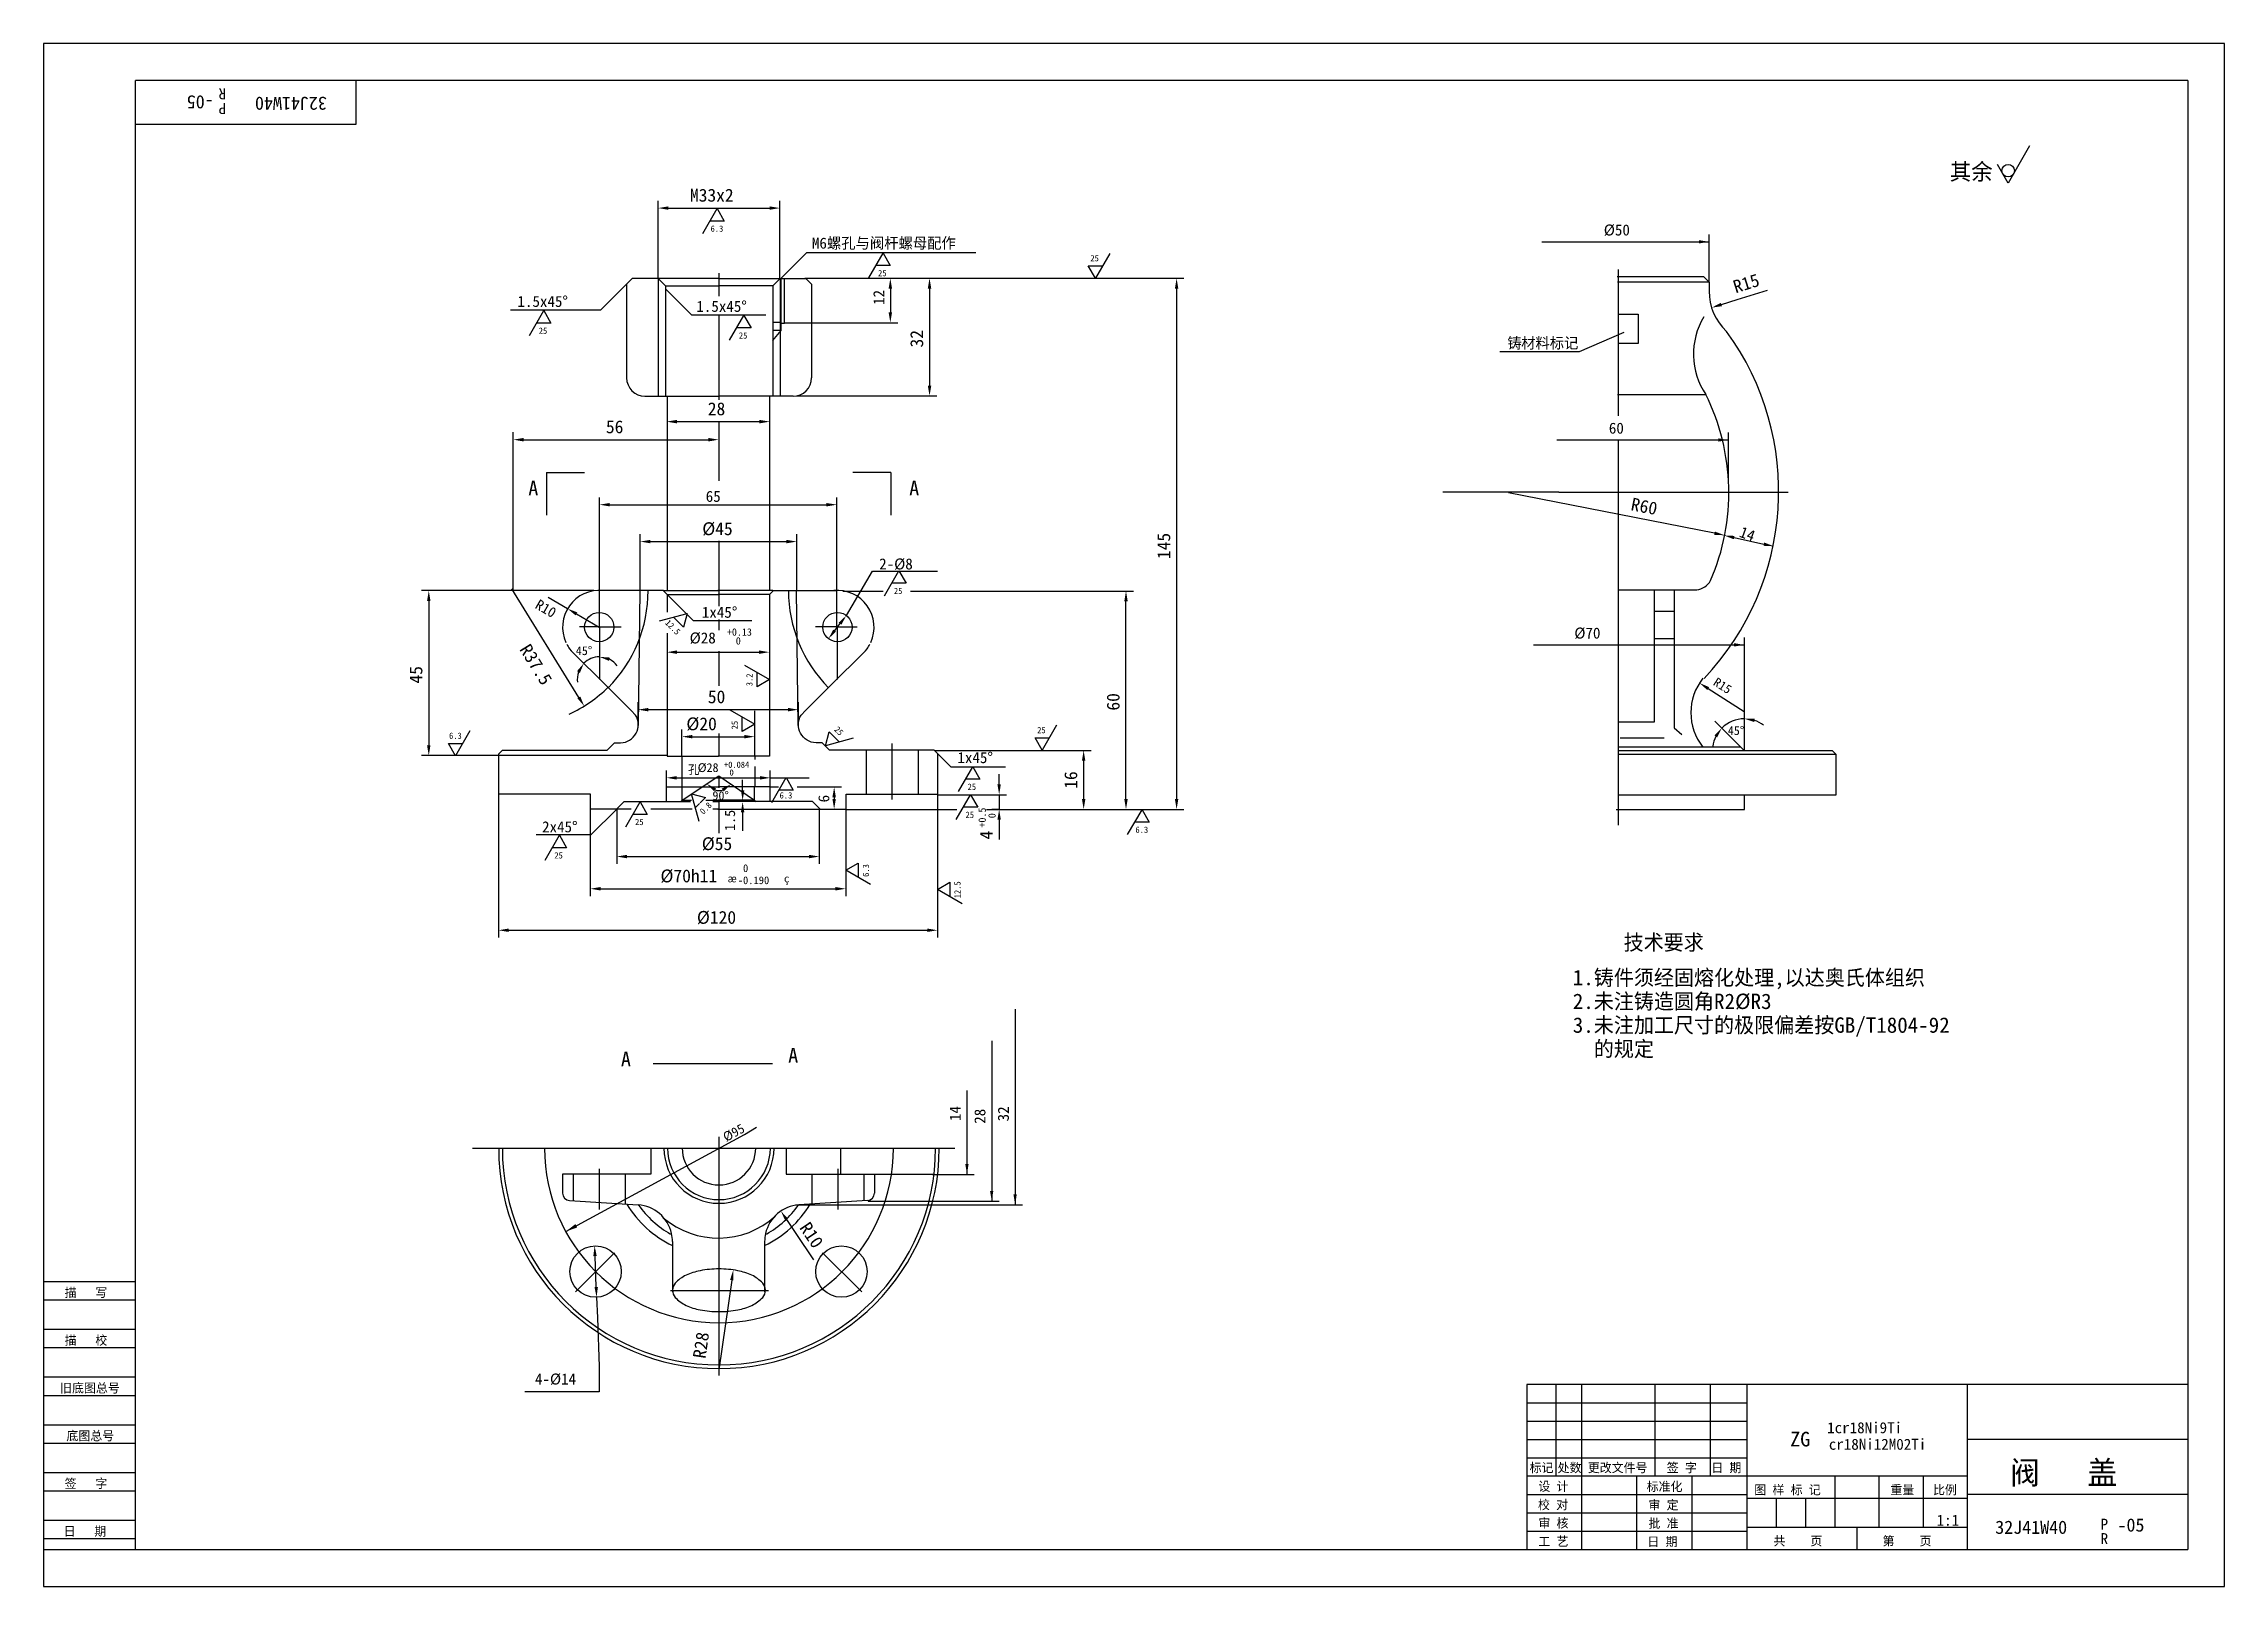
# Model space of a CAD drawing. Header units: metres. Extents: x 0 to 594, y 0 to 420.
import ezdxf

# ---------------------------------------------------------------- set-up
doc = ezdxf.new("R2010")
doc.units = ezdxf.units.M
for name, color, linetype in [('B', 3, 'Continuous'), ('C', 6, 'Continuous'), ('D', 1, 'Continuous'), ('FL', 5, 'Continuous'), ('T', 7, 'Continuous'), ('TL', 4, 'Continuous')]:
    doc.layers.add(name, color=color, linetype=linetype)

# ---------------------------------------------------------------- blocks, each defined once
blk = doc.blocks.new('TUKUN2')
at = {"layer": 'FL'}
for p, q in [((0, 420), (0, 0)), ((594, 420), (0, 420)), ((594, 0), (594, 420)), ((0, 78), (25, 78)), ((0, 70), (25, 70)), ((0, 65), (25, 65)), ((0, 57), (25, 57)), ((412, 30), (412, 55)), ((419, 10), (419, 55)), ((439, 30), (439, 55)), ((454, 30), (454, 55)), ((0, 52), (25, 52)), ((404, 50), (464, 50)), ((0, 44), (25, 44)), ((404, 45), (464, 45)), ((0, 39), (25, 39)), ((404, 40), (464, 40)), ((0, 31), (25, 31)), ((404, 35), (464, 35)), ((449, 10), (449, 30)), ((0, 26), (25, 26)), ((404, 25), (464, 25)), ((0, 18), (25, 18)), ((404, 20), (464, 20)), ((0, 13), (25, 13)), ((404, 15), (464, 15)), ((0, 0), (594, 0))]:
    blk.add_line(p, q, dxfattribs=at)
at = {"layer": 'TL'}
for p, q in [((25, 10), (25, 410)), ((584, 410), (25, 410)), ((85, 410), (85, 398)), ((584, 410), (584, 10)), ((85, 398), (25, 398)), ((0, 83), (25, 83)), ((404, 55), (404, 10)), ((584, 55), (404, 55)), ((464, 10), (464, 55)), ((524, 10), (524, 55)), ((584, 40), (524, 40)), ((524, 30), (404, 30)), ((434, 10), (434, 30)), ((488, 16), (488, 30)), ((500, 16), (500, 30)), ((512, 16), (512, 30)), ((464, 24), (524, 24)), ((472, 16), (472, 24)), ((480, 16), (480, 24)), ((584, 25), (524, 25)), ((524, 16), (464, 16)), ((494, 10), (494, 16)), ((0, 10), (584, 10))]:
    blk.add_line(p, q, dxfattribs=at)
at = {"layer": 'T'}
for s, p in [('描   写', (5.74, 78.76)), ('描   校', (5.74, 65.76)), ('旧底图总号', (4.49, 52.76)), ('底图总号', (6.22, 39.76)), ('标记', (404.75, 31.07)), ('处数', (412.38, 31.07)), ('更改文件号', (420.61, 31.07)), ('签 字', (442.1, 31.07)), ('日 期', (454.23, 31.07)), ('签   字', (5.74, 26.76)), ('校 对', (407.05, 20.99)), ('设 计', (407.14, 25.99)), ('标准化', (436.65, 25.93)), ('审 定', (437.13, 20.93)), ('图 样 标 记', (465.95, 25.04)), ('重量', (503.03, 25.04)), ('比例', (514.64, 25.04)), ('审 核', (407.14, 15.99)), ('批 准', (437.13, 15.93)), ('日   期', (5.45, 13.76)), ('工 艺', (407.14, 10.99)), ('日 期', (436.84, 10.93)), ('共    页', (471.18, 11.13)), ('第    页', (500.9, 11.13))]:
    blk.add_text(s, height=2.5, dxfattribs=at).set_placement(p)

msp = doc.modelspace()

# ---------------------------------------------------------------- linework, layer by layer
at = {"layer": 'B'}
for p, q in [((428.75, 346.38), (434.33, 346.38)), ((434.33, 346.38), (434.33, 338.38)), ((434.33, 338.38), (428.75, 338.38)), ((162.01, 234.36), (162.46, 271.16)), ((205.55, 234.36), (205.1, 271.16)), ((444.31, 265.42), (438.59, 265.42)), ((438.59, 258.06), (444.31, 258.06)), ((144.26, 112.23), (144.26, 105)), ((158.44, 112.23), (158.44, 104.07)), ((209.24, 112.23), (209.24, 104.07)), ((223.41, 112.23), (223.41, 105))]:
    msp.add_line(p, q, dxfattribs=at)
at = {"layer": 'C'}
for p, q in [((183.95, 357.52), (183.95, 351.29)), ((428.87, 358.5), (428.87, 318.63)), ((183.95, 346.17), (183.95, 323.06)), ((183.95, 317.26), (183.95, 300.94)), ((428.87, 312.1), (428.87, 207.24)), ((412.69, 297.89), (381.13, 297.89)), ((412.69, 297.89), (463.45, 297.89)), ((463.45, 297.89), (475.17, 297.89)), ((183.95, 284.66), (183.95, 266.83)), ((183.95, 263.25), (183.95, 260.36)), ((151.39, 261.26), (145.96, 261.26)), ((151.39, 261.26), (151.39, 257.06)), ((151.39, 261.26), (157.34, 261.26)), ((216.16, 261.26), (210.21, 261.26)), ((216.16, 261.26), (216.16, 257.06)), ((216.16, 261.26), (221.59, 261.26)), ((183.95, 254.56), (183.95, 245.13)), ((183.95, 232.17), (183.95, 226.13)), ((231.12, 214.22), (231.12, 229.45)), ((183.95, 220.7), (183.95, 217.43)), ((183.95, 214.07), (183.95, 205.05)), ((116.85, 119.28), (248.18, 119.28)), ((183.95, 122.37), (183.95, 57.39)), ((151.35, 113.68), (151.35, 102.64)), ((216.32, 113.68), (216.32, 102.64)), ((155.49, 90.84), (144.83, 80.18)), ((212.18, 90.84), (222.84, 80.18)), ((170.74, 80.59), (197.44, 80.59))]:
    msp.add_line(p, q, dxfattribs=at)
msp.add_arc((183.95, 119.28), 47.5, 180, 0, dxfattribs=at)
at = {"layer": 'D'}
for p, q in [((540.96, 392.19), (535.11, 382.05)), ((535.11, 382.05), (532.18, 387.12)), ((167.4, 356.13), (167.4, 377.23)), ((170.2, 375.23), (197.73, 375.23)), ((179.54, 368.33), (183.45, 375.09)), ((183.45, 375.09), (185.4, 371.71)), ((200.53, 356.13), (200.53, 377.23)), ((185.4, 371.71), (181.49, 371.71)), ((204.38, 359.57), (207.91, 363.1)), ((207.91, 363.1), (253.9, 363.1)), ((224.76, 356.23), (228.67, 362.99)), ((228.67, 362.99), (230.62, 359.61)), ((290.4, 362.89), (286.5, 356.13)), ((408.06, 366.05), (453.66, 366.05)), ((453.66, 355.08), (453.66, 368.05)), ((200.84, 356.03), (204.38, 359.57)), ((230.62, 359.61), (226.71, 359.61)), ((286.5, 356.13), (284.55, 359.51)), ((284.55, 359.51), (288.45, 359.51)), ((158.8, 354.53), (151.73, 347.46)), ((167.36, 356.04), (167.36, 324.13)), ((169.36, 353.21), (176.43, 346.14)), ((200.59, 356.04), (200.59, 324.13)), ((201.84, 343.92), (201.84, 356.04)), ((207.36, 356.13), (232.63, 356.13)), ((230.63, 353.33), (230.63, 346.82)), ((232.63, 356.13), (243.31, 356.13)), ((241.31, 353.33), (241.31, 326.9)), ((243.31, 356.13), (310.61, 356.13)), ((308.61, 353.33), (308.61, 214.33)), ((461.32, 350.33), (469.52, 352.9)), ((151.73, 347.46), (127.16, 347.46)), ((132.34, 340.55), (136.24, 347.31)), ((136.24, 347.31), (138.2, 343.93)), ((176.43, 346.14), (196.68, 346.14)), ((186.85, 339.25), (190.76, 346.01)), ((190.76, 346.01), (192.71, 342.63)), ((457.01, 348.97), (461.32, 350.33)), ((138.2, 343.93), (134.29, 343.93)), ((192.71, 342.63), (188.8, 342.63)), ((201.89, 344.02), (232.63, 344.02)), ((430.39, 341.35), (418.29, 336.09)), ((418.29, 336.09), (396.63, 336.09)), ((205.17, 324.1), (243.31, 324.1)), ((172.5, 317.09), (194.98, 317.09)), ((127.92, 271.08), (127.92, 314.18)), ((130.72, 312.18), (181.09, 312.18)), ((183.89, 312.54), (183.89, 310.18)), ((412.19, 312.1), (458.93, 312.1)), ((458.93, 301.13), (458.93, 314.1)), ((455.14, 286.7), (399.02, 297.75)), ((151.39, 261.25), (151.39, 296.48)), ((154.19, 294.48), (213.23, 294.48)), ((216.03, 261.25), (216.03, 296.48)), ((162.5, 271.06), (162.5, 286.44)), ((205.14, 271.06), (205.14, 286.44)), ((460.46, 285.52), (468.55, 283.75)), ((165.3, 284.44), (202.34, 284.44)), ((218.65, 264.32), (225.79, 276.42)), ((225.79, 276.42), (243.48, 276.42)), ((229.07, 269.7), (232.98, 276.46)), ((232.98, 276.46), (234.93, 273.08)), ((149.89, 271.08), (102.91, 271.08)), ((104.91, 268.28), (104.91, 228.96)), ((145.78, 242.03), (127.53, 271.55)), ((142.7, 266.17), (137.43, 269.24)), ((169.86, 270.02), (173.4, 266.49)), ((217.73, 270.98), (228.68, 270.98)), ((234.93, 273.08), (231.02, 273.08)), ((236.14, 270.98), (296.82, 270.98)), ((294.82, 214.33), (294.82, 268.18)), ((145.12, 264.77), (151.35, 261.15)), ((167.77, 262.87), (175.3, 264.89)), ((174.29, 261.12), (171.54, 263.88)), ((173.4, 266.49), (176.93, 262.95)), ((175.3, 264.89), (174.29, 261.12)), ((176.93, 262.95), (192.89, 262.95)), ((215.47, 260.2), (216.94, 262.1)), ((151.39, 257.06), (151.39, 246.87)), ((216.16, 257.06), (216.16, 246.87)), ((405.79, 256.32), (463.25, 256.32)), ((463.25, 245.14), (463.25, 258.32)), ((172.56, 254.33), (194.86, 254.33)), ((190.94, 250.75), (197.7, 246.85)), ((194.32, 244.89), (194.32, 248.8)), ((197.7, 246.85), (194.32, 244.89)), ((453.39, 244.42), (463.2, 238.14)), ((463.25, 240.68), (463.25, 245.14)), ((161.91, 233.73), (161.91, 240.68)), ((164.71, 238.68), (202.78, 238.68)), ((186.92, 238.61), (193.68, 234.71)), ((193.68, 233.32), (193.68, 238.37)), ((205.58, 234.31), (205.58, 240.68)), ((463.25, 236.21), (463.25, 240.68)), ((116.11, 232.88), (112.21, 226.12)), ((173.88, 225.97), (173.88, 233.32)), ((190.3, 232.76), (190.3, 236.66)), ((193.68, 234.71), (190.3, 232.76)), ((193.68, 225.97), (193.68, 233.32)), ((212.93, 228.87), (213.94, 232.64)), ((213.94, 232.64), (216.7, 229.88)), ((275.9, 234.42), (272, 227.66)), ((462.3, 228.48), (455.23, 235.55)), ((463.25, 234.43), (463.25, 236.21)), ((463.3, 227.48), (463.3, 234.75)), ((169.74, 226.16), (102.91, 226.16)), ((110.26, 229.5), (114.16, 229.5)), ((112.21, 226.12), (110.26, 229.5)), ((176.68, 231.32), (190.88, 231.32)), ((220.47, 230.9), (212.93, 228.87)), ((242.8, 227.57), (285.29, 227.57)), ((243.6, 226.63), (247.14, 223.1)), ((270.05, 231.04), (273.95, 231.04)), ((272, 227.66), (270.05, 231.04)), ((169.66, 217.54), (169.66, 222.12)), ((172.46, 220.12), (195.11, 220.12)), ((173.97, 214.04), (183.95, 220.67)), ((183.95, 220.67), (193.59, 214.04)), ((197.91, 217.54), (197.91, 222.12)), ((197.91, 220.12), (208.51, 220.12)), ((198.34, 213.41), (202.25, 220.17)), ((202.25, 220.17), (204.2, 216.79)), ((247.14, 223.1), (262.03, 223.1)), ((249.16, 216.39), (253.06, 223.15)), ((253.06, 223.15), (255.02, 219.77)), ((260.27, 218.33), (260.27, 221.13)), ((283.29, 224.77), (283.29, 214.33)), ((123.9, 215.65), (123.9, 176.63)), ((178.52, 208.21), (176.5, 215.75)), ((176.5, 215.75), (180.27, 214.74)), ((180.27, 214.74), (178.81, 213.29)), ((190.4, 216.75), (190.4, 219.55)), ((190.4, 213.95), (190.4, 213.56)), ((197.93, 217.65), (200.14, 217.65)), ((204.2, 216.79), (200.29, 216.79)), ((205.29, 217.65), (217.33, 217.65)), ((215.33, 214.85), (215.33, 214.38)), ((243.48, 215.65), (243.48, 176.63)), ((243.65, 215.53), (262.27, 215.53)), ((248.6, 208.77), (252.5, 215.53)), ((255.02, 219.77), (251.11, 219.77)), ((252.5, 215.53), (254.45, 212.15)), ((260.27, 215.53), (260.27, 211.53)), ((148.91, 211.69), (148.91, 187.92)), ((156.09, 211.63), (149.02, 204.56)), ((156.09, 211.69), (156.09, 196.69)), ((158.58, 206.8), (162.48, 213.56)), ((164.43, 210.18), (160.53, 210.18)), ((162.48, 213.56), (164.43, 210.18)), ((178.65, 213.12), (177.51, 211.98)), ((190.4, 210.76), (190.4, 207.96)), ((190.4, 207.96), (190.4, 205.69)), ((211.29, 211.69), (211.29, 196.69)), ((218.47, 211.69), (218.47, 187.92)), ((218.61, 211.53), (248.77, 211.53)), ((254.45, 212.15), (250.55, 212.15)), ((256.79, 211.53), (285.29, 211.53)), ((260.27, 211.53), (258.27, 211.53)), ((260.27, 208.73), (260.27, 205.93)), ((285.29, 211.53), (296.82, 211.53)), ((295.27, 204.69), (299.18, 211.45)), ((296.82, 211.53), (310.61, 211.53)), ((301.13, 208.07), (297.23, 208.07)), ((299.18, 211.45), (301.13, 208.07)), ((149.02, 204.56), (134.13, 204.56)), ((136.59, 197.71), (140.5, 204.47)), ((140.5, 204.47), (142.45, 201.09)), ((260.27, 205.93), (260.27, 203.34)), ((142.45, 201.09), (138.54, 201.09)), ((158.89, 198.69), (208.49, 198.69)), ((218.51, 194.95), (221.89, 196.9)), ((221.89, 196.9), (221.89, 192.99)), ((225.27, 191.04), (218.51, 194.95)), ((243.44, 189.75), (246.82, 191.71)), ((246.82, 191.71), (246.82, 187.8)), ((151.71, 189.92), (215.67, 189.92)), ((250.2, 185.85), (243.44, 189.75)), ((126.7, 178.63), (240.68, 178.63)), ((264.62, 157.13), (264.62, 103.9)), ((258.24, 148.53), (258.24, 104.88)), ((251.5, 134.98), (251.5, 112.17)), ((190.91, 123.06), (194.14, 125.02)), ((142.22, 96.6), (190.91, 123.06)), ((242.09, 112.17), (253.5, 112.17)), ((204.76, 103.9), (266.62, 103.9)), ((224.6, 104.88), (260.24, 104.88)), ((202.38, 99.84), (204.93, 96.04)), ((204.93, 96.04), (209.72, 88.91)), ((150.51, 81.51), (150.19, 89.9)), ((187.45, 83.37), (183.95, 58.92)), ((150.62, 78.71), (150.84, 73.12)), ((150.84, 73.12), (151.35, 59.87)), ((151.35, 59.87), (151.31, 52.92)), ((151.31, 52.92), (131.09, 52.92))]:
    msp.add_line(p, q, dxfattribs=at)
msp.add_circle((535.11, 385.43), 1.69, dxfattribs=at)
for centre, radius, start, end in [((151.39, 247.04), 6.02, 90, 135), ((151.39, 247.04), 6.02, 36.19, 63.09), ((127.53, 271.55), 37.5, 294.63, 314.66), ((151.39, 247.04), 6.02, 161.91, 188.81), ((463.25, 227.53), 8.68, 90, 135), ((463.25, 227.53), 8.68, 52.87, 71.44), ((463.25, 227.53), 8.68, 153.56, 172.13), ((183.95, 220.67), 4, 254.56, 284.49)]:
    msp.add_arc(centre, radius, start, end, dxfattribs=at)
for points in [[(170.2, 375.7), (170.2, 374.77), (167.4, 375.23)], [(197.73, 375.7), (197.73, 374.77), (200.53, 375.23)], [(450.86, 366.5), (453.66, 366.05), (450.86, 365.6)], [(230.17, 353.33), (231.1, 353.33), (230.63, 356.13)], [(240.84, 353.33), (241.78, 353.33), (241.31, 356.13)], [(308.14, 353.33), (309.07, 353.33), (308.61, 356.13)], [(230.17, 346.82), (231.1, 346.82), (230.63, 344.02)], [(457.15, 348.53), (456.87, 349.42), (454.34, 348.13)], [(240.84, 326.9), (241.78, 326.9), (241.31, 324.1)], [(172.5, 317.56), (172.5, 316.62), (169.7, 317.09)], [(194.98, 317.56), (194.98, 316.62), (197.78, 317.09)], [(130.72, 312.65), (130.72, 311.71), (127.92, 312.18)], [(181.09, 312.65), (181.09, 311.71), (183.89, 312.18)], [(456.13, 312.55), (458.93, 312.1), (456.13, 311.65)], [(154.19, 294.94), (154.19, 294.01), (151.39, 294.48)], [(213.23, 294.94), (213.23, 294.01), (216.03, 294.48)], [(455.05, 286.24), (455.23, 287.16), (457.89, 286.16)], [(460.56, 285.98), (460.36, 285.07), (457.72, 286.12)], [(165.3, 284.91), (165.3, 283.97), (162.5, 284.44)], [(202.34, 284.91), (202.34, 283.97), (205.14, 284.44)], [(468.65, 284.2), (468.45, 283.29), (471.29, 283.15)], [(104.44, 268.28), (105.37, 268.28), (104.91, 271.08)], [(294.36, 268.18), (295.29, 268.18), (294.82, 270.98)], [(144.89, 264.36), (145.36, 265.17), (142.7, 266.17)], [(217.31, 261.82), (216.57, 262.39), (218.65, 264.32)], [(215.84, 259.92), (215.1, 260.48), (213.76, 257.98)], [(460.45, 256.77), (463.25, 256.32), (460.45, 255.87)], [(145.28, 249.16), (146.07, 248.67), (147.14, 251.3)], [(154.01, 251.96), (154.23, 252.86), (151.39, 253.06)], [(172.56, 254.8), (172.56, 253.86), (169.76, 254.33)], [(194.86, 254.8), (194.86, 253.86), (197.66, 254.33)], [(453.14, 244.03), (453.65, 244.81), (451.04, 245.93)], [(145.38, 241.79), (146.18, 242.28), (147.25, 239.65)], [(164.71, 239.15), (164.71, 238.21), (161.91, 238.68)], [(202.78, 239.15), (202.78, 238.21), (205.58, 238.68)], [(176.68, 231.79), (176.68, 230.86), (173.88, 231.32)], [(190.88, 231.79), (190.88, 230.86), (193.68, 231.32)], [(455.1, 231.66), (455.85, 231.12), (457.11, 233.67)], [(465.93, 235.3), (466.09, 236.22), (463.25, 236.21)], [(104.44, 228.96), (105.37, 228.96), (104.91, 226.16)], [(282.82, 224.77), (283.75, 224.77), (283.29, 227.57)], [(172.46, 220.59), (172.46, 219.65), (169.66, 220.12)], [(195.11, 220.59), (195.11, 219.65), (197.91, 220.12)], [(182.61, 216.44), (183.16, 217.19), (180.62, 218.46)], [(184.69, 217.18), (185.22, 216.42), (187.25, 218.4)], [(189.93, 216.75), (190.86, 216.75), (190.4, 213.95)], [(214.86, 214.85), (215.79, 214.85), (215.33, 217.65)], [(214.86, 214.38), (215.79, 214.38), (215.33, 211.58)], [(259.8, 218.33), (260.73, 218.33), (260.27, 215.53)], [(282.82, 214.33), (283.75, 214.33), (283.29, 211.53)], [(294.36, 214.33), (295.29, 214.33), (294.82, 211.53)], [(308.14, 214.33), (309.07, 214.33), (308.61, 211.53)], [(189.93, 210.76), (190.86, 210.76), (190.4, 213.56)], [(259.8, 208.73), (260.73, 208.73), (260.27, 211.53)], [(158.89, 199.15), (158.89, 198.22), (156.09, 198.69)], [(208.49, 199.15), (208.49, 198.22), (211.29, 198.69)], [(151.71, 190.39), (151.71, 189.45), (148.91, 189.92)], [(215.67, 190.39), (215.67, 189.45), (218.47, 189.92)], [(126.7, 179.09), (126.7, 178.16), (123.9, 178.63)], [(240.68, 179.09), (240.68, 178.16), (243.48, 178.63)], [(251.95, 114.97), (251.5, 112.17), (251.05, 114.97)], [(258.69, 107.68), (258.24, 104.88), (257.79, 107.68)], [(201.99, 99.58), (202.76, 100.1), (200.82, 102.17)], [(265.07, 106.7), (264.62, 103.9), (264.17, 106.7)], [(144.86, 98.63), (142.22, 96.6), (145.36, 97.72)], [(149.72, 89.89), (150.66, 89.92), (150.08, 92.7)], [(187.91, 83.3), (186.98, 83.43), (187.84, 86.14)], [(150.05, 81.49), (150.98, 81.53), (150.62, 78.71)]]:
    msp.add_solid(points, dxfattribs=at)
at = {"layer": 'TL'}
for p, q in [((428.65, 356.56), (452.15, 356.56)), ((452.15, 356.56), (453.65, 355.06)), ((160.3, 356.03), (158.8, 354.53)), ((158.8, 354.53), (158.8, 329.03)), ((167.26, 356.03), (160.3, 356.03)), ((183.8, 356.03), (167.26, 356.03)), ((167.36, 356.04), (169.36, 354.04)), ((169.36, 354.04), (169.36, 324.13)), ((169.36, 354.04), (183.97, 354.04)), ((198.59, 354.04), (183.97, 354.04)), ((184.15, 356.03), (200.88, 356.03)), ((200.59, 356.04), (198.59, 354.04)), ((198.59, 354.04), (198.59, 324.13)), ((200.84, 356.04), (200.84, 344.04)), ((200.88, 356.03), (207.65, 356.03)), ((207.65, 356.03), (209.15, 354.53)), ((209.15, 354.53), (209.15, 329.03)), ((453.65, 355.06), (428.71, 355.06)), ((453.65, 355.06), (453.65, 352.65)), ((200.84, 344.04), (198.56, 344.04)), ((200.84, 341.94), (198.56, 339.21)), ((200.84, 341.94), (198.56, 341.94)), ((200.84, 343.92), (200.84, 341.94)), ((200.84, 343.92), (201.84, 343.92)), ((163.8, 324.03), (169.8, 324.03)), ((169.8, 324.03), (169.8, 271.01)), ((169.8, 324.03), (183.8, 324.03)), ((198.15, 324.03), (184.15, 324.03)), ((197.76, 324.03), (197.76, 271.01)), ((204.15, 324.03), (198.15, 324.03)), ((428.71, 324.44), (452.75, 324.44)), ((137, 303.21), (137, 291.67)), ((137, 303.21), (147.37, 303.21)), ((230.79, 303.21), (220.42, 303.21)), ((230.79, 303.21), (230.79, 291.67)), ((162.5, 271.1), (151.39, 271.1)), ((164.7, 271.1), (162.5, 271.1)), ((168.89, 271.1), (164.7, 271.1)), ((168.86, 271.02), (169.86, 270.02)), ((168.89, 271.1), (183.89, 271.1)), ((169.86, 270.02), (183.8, 270.02)), ((169.86, 270.02), (169.86, 265.18)), ((198.66, 271.1), (183.66, 271.1)), ((197.69, 270.02), (183.76, 270.02)), ((198.69, 271.02), (197.69, 270.02)), ((197.69, 270.02), (197.69, 226.02)), ((198.66, 271.1), (202.85, 271.1)), ((202.85, 271.1), (205.06, 271.1)), ((205.06, 271.1), (216.16, 271.1)), ((428.82, 271.31), (450.26, 271.31)), ((438.67, 271.31), (438.67, 235.29)), ((444.11, 271.31), (444.11, 233.77)), ((169.86, 259.54), (169.86, 226.02)), ((145.06, 253.37), (152.13, 246.3)), ((145.06, 253.37), (145.06, 253.37)), ((222.49, 253.37), (215.42, 246.3)), ((222.49, 253.37), (222.49, 253.37)), ((152.13, 246.3), (153.73, 244.71)), ((153.73, 244.71), (160.02, 238.42)), ((213.83, 244.71), (207.54, 238.42)), ((215.42, 246.3), (213.83, 244.71)), ((160.02, 238.42), (161.24, 237.2)), ((207.54, 238.42), (206.32, 237.2)), ((438.67, 235.29), (428.82, 235.29)), ((444.11, 233.77), (446.24, 231.96)), ((123.95, 226.63), (124.95, 227.63)), ((123.95, 215.63), (123.95, 226.63)), ((124.95, 227.63), (153.46, 227.63)), ((153.46, 227.63), (155.46, 229.63)), ((155.46, 229.63), (157.17, 229.63)), ((169.86, 226.02), (173.86, 226.02)), ((173.86, 226.02), (183.8, 226.02)), ((173.86, 226.02), (173.86, 217.76)), ((193.69, 226.02), (183.76, 226.02)), ((197.69, 226.02), (193.69, 226.02)), ((193.69, 226.02), (193.69, 225.11)), ((212.1, 229.63), (210.39, 229.63)), ((214.1, 227.63), (212.1, 229.63)), ((224.01, 227.63), (214.1, 227.63)), ((238.23, 227.63), (224.01, 227.63)), ((224.01, 227.54), (224.01, 215.49)), ((242.6, 227.63), (238.23, 227.63)), ((238.23, 227.54), (238.23, 215.49)), ((243.6, 226.63), (242.6, 227.63)), ((243.6, 215.63), (243.6, 226.63)), ((463.3, 227.48), (428.82, 227.48)), ((488.3, 226.48), (428.82, 226.48)), ((462.3, 228.48), (429.11, 228.48)), ((429.43, 231.05), (441.44, 231.05)), ((463.3, 227.48), (462.3, 228.48)), ((487.3, 227.48), (463.3, 227.48)), ((488.3, 226.48), (487.3, 227.48)), ((488.3, 215.48), (488.3, 226.48)), ((193.69, 223.16), (193.69, 217.76)), ((148.95, 215.63), (123.95, 215.63)), ((148.95, 211.63), (148.95, 215.63)), ((169.63, 217.67), (173.9, 217.67)), ((169.63, 213.67), (169.63, 217.67)), ((173.52, 213.6), (173.97, 214.04)), ((173.9, 217.67), (183.8, 217.67)), ((173.97, 214.04), (173.97, 217.63)), ((173.97, 214.04), (176.5, 214.04)), ((180.34, 214.04), (183.95, 214.04)), ((193.59, 214.04), (183.6, 214.04)), ((193.66, 217.67), (183.76, 217.67)), ((193.59, 214.04), (193.59, 217.63)), ((194.03, 213.6), (193.59, 214.04)), ((197.92, 217.67), (193.66, 217.67)), ((197.92, 213.67), (197.92, 217.67)), ((218.6, 215.63), (224.01, 215.63)), ((218.6, 211.63), (218.6, 215.63)), ((224.01, 215.63), (238.23, 215.63)), ((238.23, 215.63), (243.6, 215.63)), ((428.87, 215.48), (488.3, 215.48)), ((463.3, 211.48), (463.3, 215.48)), ((156.45, 211.63), (148.95, 211.63)), ((156.13, 211.67), (158.13, 213.67)), ((160.02, 211.63), (156.45, 211.63)), ((158.13, 213.67), (169.63, 213.67)), ((176.65, 211.63), (165.35, 211.63)), ((169.63, 213.67), (173.59, 213.67)), ((173.59, 213.67), (176.16, 213.67)), ((182.27, 213.67), (183.97, 213.67)), ((183.95, 211.63), (182.27, 211.63)), ((193.97, 213.67), (183.58, 213.67)), ((183.6, 211.63), (211.1, 211.63)), ((197.92, 213.67), (193.97, 213.67)), ((209.42, 213.67), (197.92, 213.67)), ((211.42, 211.67), (209.42, 213.67)), ((211.1, 211.63), (218.6, 211.63)), ((428.3, 211.48), (463.3, 211.48)), ((166.05, 142.36), (198.5, 142.36)), ((165.37, 119.19), (165.37, 112.19)), ((202.3, 119.19), (202.3, 112.19)), ((217.14, 112.32), (217.14, 119.27)), ((165.37, 112.19), (141.37, 112.19)), ((141.37, 112.19), (141.37, 107.06)), ((202.3, 112.19), (226.3, 112.19)), ((226.3, 112.19), (226.3, 107.06)), ((226.3, 112.19), (242.7, 112.19)), ((143.24, 105.07), (161.94, 103.84)), ((224.44, 105.07), (205.74, 103.84)), ((171.28, 93.86), (171.28, 80.15)), ((196.39, 93.86), (196.39, 80.15))]:
    msp.add_line(p, q, dxfattribs=at)
for points in [[(453.65, 352.65, 0.21), (458.4, 341.67, 0.21)], [(452.2, 345.65, 0.29), (452.75, 324.44, 0.29)], [(450.26, 271.31, 0.24), (454.04, 273.81, 0.24)], [(451.98, 247.24, 0.35), (451.95, 228.48, 0.48)], [(157.17, 229.63, 0.57), (161.24, 237.2, 0.57)], [(210.39, 229.63, -0.57), (206.32, 237.2, -0.57)]]:
    msp.add_lwpolyline(points, format="xyb", dxfattribs=at)
msp.add_lwpolyline([(183.95, 86.41, 0.05), (178.82, 85.93, 0.06), (175.01, 84.71, 0.1), (172.04, 82.54, 0.19), (171.3, 80.61, 0.19), (172.04, 78.68, 0.1), (175.01, 76.5, 0.06), (178.82, 75.28, 0.05), (183.95, 74.8, 0.05), (189.09, 75.28, 0.06), (192.9, 76.5, 0.1), (195.86, 78.68, 0.19), (196.6, 80.61, 0.19), (195.86, 82.54, 0.1), (192.9, 84.71, 0.06), (189.09, 85.93, 0.05)], format="xyb", close=True, dxfattribs=at)
for centre, radius in [((151.35, 261.15), 4), ((216.21, 261.15), 4), ((150.35, 85.71), 7), ((217.32, 85.71), 7)]:
    msp.add_circle(centre, radius, dxfattribs=at)
for centre, radius, start, end in [((398.59, 298.11), 74, 316.49, 36.06), ((163.8, 329.03), 5, 180, 270), ((204.15, 329.03), 5, 270, 0), ((399.02, 297.75), 60, 336.49, 26.46), ((151.35, 261.15), 10, 84.56, 204.67), ((127.16, 271.06), 37.5, 315.23, 0.06), ((240.39, 271.06), 37.5, 179.94, 224.77), ((216.21, 261.15), 10, 335.33, 95.44), ((151.35, 261.15), 10, 207.63, 216.18), ((216.21, 261.15), 10, 323.82, 332.37), ((151.35, 261.15), 10, 216.18, 231.05), ((216.21, 261.15), 10, 308.95, 323.82), ((183.95, 119.28), 60, 180, 0), ((183.95, 119.28), 59, 180, 0), ((183.95, 119.28), 15, 180, 0), ((183.95, 119.28), 14, 180, 0), ((183.95, 119.28), 10, 180, 0), ((143.37, 107.06), 2, 180, 266.25), ((224.3, 107.06), 2, 273.75, 0), ((183.95, 119.28), 29.36, 211.26, 244.43), ((161.28, 93.86), 10, 12.8, 86.25), ((183.95, 119.28), 26.81, 215.21, 240.59), ((183.72, 119.28), 29.36, 295.57, 328.74), ((206.39, 93.86), 10, 93.75, 167.2), ((183.72, 119.28), 26.81, 299.41, 324.79), ((183.8, 117.98), 23.15, 229.58, 312.02), ((161.28, 93.86), 10, 0, 12.8), ((206.39, 93.86), 10, 167.2, 180)]:
    msp.add_arc(centre, radius, start, end, dxfattribs=at)

# ---------------------------------------------------------------- block references
at = {"layer": 'D'}
msp.add_blockref('TUKUN2', (0, 0), dxfattribs=at)

# ---------------------------------------------------------------- texts
for s, height, rotation, p in [('-05', 3.6, 180, (46.33, 405.88)), ('R', 3, 180, (49.7, 407.83)), ('32J41W40', 3.6, 180, (77.16, 405.51)), ('P', 3, 180, (49.7, 403.8)), ('R15', 3.5, 17.46, (460.88, 352.02)), ('12', 3, 90, (228.99, 348.87)), ('32', 3.5, 90, (239.56, 337.28)), ('R60', 3.5, 348.87, (432.14, 293.01)), ('145', 3.5, 90, (306.86, 279.67)), ('14', 3, 340, (461.65, 285.81)), ('R10', 2.8, 329.86, (133.63, 266.44)), ('12.5', 1.7, 315, (169.13, 262.15)), ('R37.5', 3.5, 301.73, (129.5, 255.11)), ('45', 3.5, 90, (103.16, 245.79)), ('3.2', 1.7, 90, (193.09, 245.06)), ('R15', 2.45, 327.36, (454.56, 245.52)), ('60', 3.5, 90, (293.07, 238.42)), ('25', 1.7, 90, (189.07, 233.33)), ('25', 1.7, 315, (215.21, 233.11)), ('16', 3.5, 90, (281.54, 217.13)), ('6', 3, 90, (214, 213.43)), ('0.8', 1.7, 45, (179.7, 210.03)), ('1.5', 2.8, 90, (188.34, 205.68)), ('+0.5', 2, 90, (256.64, 206.58)), ('0', 2, 90, (259.31, 209.13)), ('4', 3.5, 90, (258.52, 203.34)), ('6.3', 1.7, 90, (224.82, 193.16)), ('12.5', 1.7, 90, (249.75, 187.33)), ('%%C95', 2.56, 28.52, (185.91, 120.97)), ('14', 3, 90, (249.79, 126.68)), ('28', 3, 90, (256.52, 125.94)), ('32', 3, 90, (262.91, 126.59)), ('R10', 3.5, 303.87, (205.73, 97.62)), ('R28', 3.5, 81.87, (180.28, 61.88))]:
    msp.add_text(s, height=height, rotation=rotation, dxfattribs=at).set_placement(p)
for s, height, p in [('其余', 4.5, (519.19, 382.89)), ('M33x2', 3.5, (176.05, 376.98)), ('6.3', 1.7, (181.67, 368.78)), ('%%C50', 3, (424.96, 367.77)), ('M6螺孔与阀杆螺母配作', 3, (209.27, 364.2)), ('25', 1.7, (285.12, 360.74)), ('25', 1.7, (227.29, 356.68)), ('1.5x45%%d', 3, (129.07, 348.33)), ('1.5x45%%d', 3, (177.8, 346.98)), ('25', 1.7, (134.87, 341)), ('25', 1.7, (189.38, 339.7)), ('铸', 3, (398.72, 337.01)), ('材料标记', 3, (402.45, 337.01)), ('28', 3.5, (180.91, 318.84)), ('56', 3.5, (153.16, 313.93)), ('60', 3, (426.34, 313.82)), ('A', 4, (132.02, 296.99)), ('65', 3, (180.35, 295.25)), ('A', 4, (235.77, 296.99)), ('%%c45', 3.5, (179.4, 286.19)), ('2-%%c8', 3, (227.59, 276.85)), ('25', 1.7, (231.6, 270.15)), ('1x45%%d', 3, (179.29, 263.7)), ('45%%d', 2.4, (144.96, 253.53)), ('%%c28', 3, (175.97, 256.71)), ('+0.13', 2, (186.12, 258.82)), ('0', 2, (188.54, 256.41)), ('%%C70', 3, (416.94, 258.03)), ('50', 3.5, (180.92, 240.43)), ('6.3', 1.7, (110.43, 230.73)), ('%%c20', 3.5, (175.07, 233.07)), ('25', 1.7, (270.63, 232.27)), ('45%%d', 2.4, (458.75, 231.78)), ('1x45%%d', 3, (248.91, 224.13)), ('孔', 2.4, (175.52, 221.13)), ('%%c28', 2.4, (178.15, 221.7)), ('+0.084', 1.68, (185.33, 222.85)), (' 0', 1.68, (185.69, 220.74)), ('90%%d', 2.4, (182.18, 214.07)), ('6.3', 1.7, (200.47, 214.49)), ('25', 1.7, (251.69, 216.84)), ('2x45%%d', 3, (135.77, 205.28)), ('25', 1.7, (161.1, 207.25)), ('25', 1.7, (251.12, 209.22)), ('%%c55', 3.5, (179.27, 200.44)), ('6.3', 1.7, (297.4, 205.14)), ('25', 1.7, (139.12, 198.16)), (' 0', 2.1, (189.07, 194.47)), ('%%c70h11', 3.5, (168.02, 191.67)), ('%%230', 2.1, (186.27, 191.67)), ('-0.190', 2.1, (189.07, 191.18)), ('%%231', 2.1, (201.67, 191.67)), ('%%c120', 3.5, (177.94, 180.38)), ('           技术要求', 4.2, (398.93, 173.22)), ('1.铸件须经固熔化处理,以达奥氏体组织', 4.2, (416.52, 163.65)), ('2.未注铸造圆角R2%%216R3', 4.2, (416.52, 157.18)), ('3.未注加工尺寸的极限偏差按GB/T1804-92', 4.2, (416.52, 150.71)), ('  的规定', 4.2, (416.52, 144.24)), ('A', 4, (157.25, 141.58)), ('A', 4, (202.81, 142.58)), ('4-%%c14', 3, (133.84, 54.95)), ('ZG', 4, (475.74, 38.09)), ('1cr18Ni9Ti', 3, (485.81, 41.69)), ('cr18Ni12M02Ti', 3, (486.26, 37.19)), ('阀   盖', 6.3, (535.59, 27.81)), ('1:1', 3, (515.62, 16.51)), ('32J41W40', 3.6, (531.58, 14.3)), ('P', 3, (560.29, 15.42)), ('-05', 3.6, (564.88, 14.91)), ('R', 3, (560.29, 11.49))]:
    msp.add_text(s, height=height, dxfattribs=at).set_placement(p)

doc.saveas('drawing.dxf')
